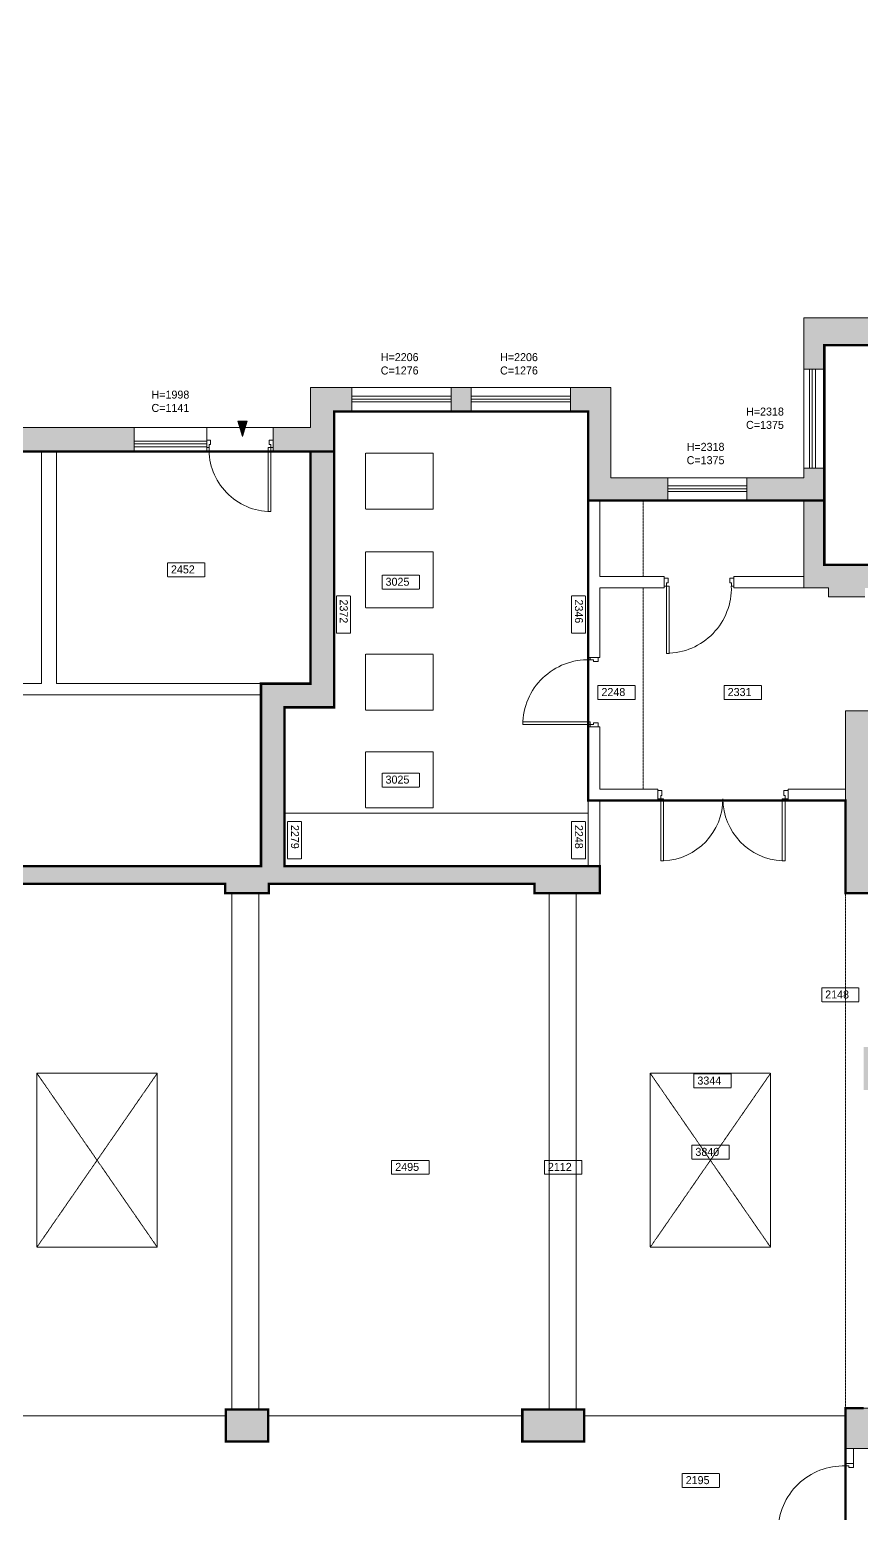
# Model space of a CAD drawing. Header units: millimetres. Extents: x 62976 to 1097852, y -110926 to 167100.
# Drawn here: x 432007 to 442392, y -17145 to 1399 of the extents above; entities that cross this region are included whole.
import ezdxf

# ---------------------------------------------------------------- set-up
doc = ezdxf.new("R2010")
doc.units = ezdxf.units.MM
doc.linetypes.add('HIDDENX2', pattern=[0.75, 0.5, -0.25])
for name, color, linetype, lineweight in [('BLOCKS', 8, 'Continuous', 15), ('Ceiling', 45, 'HIDDENX2', 15), ('Ceiling tag', 1, 'Continuous', 15), ('GIA', 84, 'Continuous', 15), ('NIA', 30, 'Continuous', 15), ('Partitions', 155, 'Continuous', 15), ('Stairs', 8, 'Continuous', 15), ('WALLS', 7, 'Continuous', 15)]:
    doc.layers.add(name, color=color, linetype=linetype, lineweight=lineweight)
doc.layers.add('Whatch', color=7, linetype='Continuous', lineweight=15, true_color=0xa8a8a8)
doc.styles.add('Century Gothic', font='GOTHIC.TTF')

# ---------------------------------------------------------------- blocks, each defined once
blk = doc.blocks.new('DOUBLE DOOR')
at = {"layer": 'BLOCKS'}
for p, q in [((-1520, -760), (-1555, -760)), ((-1555, -760), (-1555, -860)), ((-1555, -860), (-1505, -860)), ((-1520, -760), (-1520, -800)), ((-1520, -800), (-1505, -800)), ((-1505, -800), (-1505, -860)), ((-15, -800), (-15, -860)), ((0, -800), (-15, -800)), ((35, -860), (-15, -860)), ((0, -760), (35, -760)), ((0, -760), (0, -800)), ((35, -760), (35, -860))]:
    blk.add_line(p, q, dxfattribs=at)
for points in [[(-1485, -760), (-1485, 0), (-1520, 0), (-1520, -760)], [(-35, -760), (-35, 0), (0, 0), (0, -760)]]:
    blk.add_lwpolyline(points, close=True, dxfattribs=at)
for centre, start, end in [((-1521, -761), 0.0439, 87.2558), ((1, -761), 92.7442, 179.9561)]:
    blk.add_arc(centre, 761, start, end, dxfattribs=at)
blk = doc.blocks.new('DOOR 840')
at = {"layer": 'BLOCKS'}
for p, q in [((-582, 249), (-582, -591)), ((-582, -591), (-582, 249)), ((-548, 249), (-582, 249)), ((-548, -591), (-548, 248)), ((-612, -691), (-612, -591)), ((-582, -591), (-612, -591)), ((-562, -691), (-612, -691)), ((-548, -591), (-582, -591)), ((-582, -632), (-582, -591)), ((-562, -632), (-582, -632)), ((-562, -691), (-562, -632)), ((208, -632), (228, -632)), ((208, -691), (208, -632)), ((208, -691), (258, -691)), ((228, -632), (228, -591)), ((228, -591), (258, -591)), ((258, -691), (258, -591))]:
    blk.add_line(p, q, dxfattribs=at)
blk.add_arc((-586, -565), 814, 358.1575, 89.7593, dxfattribs=at)

msp = doc.modelspace()

# ---------------------------------------------------------------- hatches: boundary and pattern name
at = {"layer": 'Stairs'}
msp.add_hatch(color=256, dxfattribs=at).paths.add_polyline_path([(434721, -3493), (434605, -3493), (434664, -3685)])
at = {"layer": 'Whatch', "ltscale": 2}
h = msp.add_hatch(color=256, dxfattribs=at)
h.dxf.hatch_style = 1
h.paths.add_polyline_path([(428404, -9527), (428629, -9527), (428629, -9276), (430866, -9276), (430866, -9394), (431399, -9394), (431399, -9276), (434447, -9276), (434447, -9394), (434994, -9394), (434994, -9276), (438311, -9276), (438311, -9394), (439127, -9394), (439127, -9057), (435189, -9057), (435189, -7071), (435808, -7071), (435808, -3372), (436029, -3372), (436029, -3072), (435513, -3072), (435513, -3573), (435046, -3573), (435046, -3873), (435513, -3873), (435513, -6775), (434895, -6775), (434895, -9057), (428469, -9057), (428469, -8821), (428220, -8821), (428220, -10117), (427884, -10117), (427884, -10400), (428095, -10400), (428095, -12968), (427555, -13159), (427673, -13482), (427851, -13416), (427910, -13574), (428128, -13502), (428114, -15726), (427779, -15851), (427930, -16259), (428071, -16207), (428629, -16207), (428629, -15805), (428404, -15805)])
h.paths.add_polyline_path([(429157, -6051), (428806, -6051), (428806, -6775), (428220, -6775), (428220, -7136), (428469, -7136), (428469, -6913), (429157, -6913)], flags=17)
h.paths.add_polyline_path([(429157, -3873), (433312, -3873), (433312, -3573), (428806, -3573), (428806, -4301), (428916, -4301), (429157, -4301)], flags=17)
h.paths.add_polyline_path([(437519, -3072), (437269, -3072), (437269, -3372), (437519, -3372)], flags=17)
h.paths.add_polyline_path([(439265, -3072), (438759, -3072), (438759, -3372), (438982, -3372), (438982, -4486), (439975, -4486), (439975, -4203), (439265, -4203)])
h.paths.add_polyline_path([(446161, -5290), (446161, -5578), (442436, -5578), (442436, -5690), (441981, -5690), (441981, -5578), (441673, -5578), (441673, -4486), (440962, -4486), (440962, -4203), (441673, -4203), (441673, -4083), (441930, -4083), (441930, -5290)])
h.paths.add_polyline_path([(445034, 1116), (446280, 1116), (446280, 1399), (444685, 1399), (444685, -2204), (441673, -2204), (441673, -2846), (441930, -2846), (441930, -2543), (445034, -2543)])
h.paths.add_polyline_path([(448647, 1399), (447318, 1399), (447318, 1116), (447356, 1116), (447356, 845), (447691, 845), (447691, 1116), (448647, 1116)])
h.paths.add_polyline_path([(451094, 1399), (449241, 1399), (449241, 1116), (450745, 1116), (450745, -1469), (451094, -1469)])
h.paths.add_polyline_path([(451117, -2754), (451590, -2754), (451590, -2451), (450745, -2451), (450745, -5409), (450924, -5409), (450924, -5530), (451188, -5530), (451188, -5022), (451117, -5022)])
h.paths.add_polyline_path([(452511, -2451), (452119, -2451), (452119, -2754), (452511, -2754)])
h.paths.add_polyline_path([(453406, -2451), (453040, -2451), (453040, -2754), (453406, -2754)])
h.paths.add_polyline_path([(459988, -2451), (453935, -2451), (453935, -2754), (459686, -2754), (459686, -3789), (459988, -3789)])
h.paths.add_polyline_path([(459988, -4655), (459686, -4655), (459686, -4978), (459567, -4978), (459567, -5478), (459686, -5478), (459686, -5924), (459988, -5924)])
h.paths.add_polyline_path([(459988, -7657), (459686, -7657), (459686, -8078), (459567, -8078), (459567, -8585), (459686, -8585), (459686, -8888), (459988, -8888)])
h.paths.add_polyline_path([(459988, -10621), (459686, -10621), (459686, -10889), (459567, -10889), (459567, -11685), (459686, -11685), (459686, -11909), (459988, -11909)])
h.paths.add_polyline_path([(457441, -11303), (457204, -11303), (457204, -11567), (457441, -11567)])
h.paths.add_polyline_path([(454545, -11303), (454308, -11303), (454308, -11567), (454545, -11567)])
h.paths.add_polyline_path([(451188, -11432), (450872, -11432), (450872, -11852), (451188, -11852)])
h.paths.add_polyline_path([(451188, -8317), (450890, -8317), (450890, -8589), (451188, -8589)])
h.paths.add_polyline_path([(449028, -7115), (448687, -7115), (448687, -7446), (449028, -7446)])
h.paths.add_polyline_path([(446286, -8317), (446051, -8317), (446051, -8580), (446286, -8580)])
h.paths.add_polyline_path([(442642, -8184), (442517, -8184), (442517, -7115), (442194, -7115), (442194, -9394), (442517, -9394), (442517, -8682), (442642, -8682)])
h.paths.add_polyline_path([(442753, -11654), (446036, -11654), (446036, -11757), (446286, -11757), (446286, -11654), (449028, -11654), (449028, -11448), (442753, -11448), (442753, -11317), (442420, -11317), (442420, -11852), (442753, -11852)])
h.paths.add_polyline_path([(431396, -15847), (430866, -15847), (430866, -16248), (431396, -16248)], flags=17)
h.paths.add_polyline_path([(434985, -15847), (434455, -15847), (434455, -16248), (434985, -16248)], flags=17)
h.paths.add_polyline_path([(438932, -15847), (438159, -15847), (438159, -16248), (438932, -16248)], flags=17)
h.paths.add_polyline_path([(442578, -15832), (442194, -15832), (442194, -16333), (442578, -16333)])
h.paths.add_polyline_path([(446286, -14539), (446036, -14539), (446036, -14806), (446286, -14806)])
h.paths.add_polyline_path([(445203, -17657), (444925, -17657), (444925, -17923), (445203, -17923)])
h.paths.add_polyline_path([(448235, -17657), (447987, -17657), (447987, -17923), (448235, -17923)])
h.paths.add_polyline_path([(451274, -17211), (450997, -17211), (450997, -18336), (451274, -18336)])
h.paths.add_polyline_path([(451149, -14539), (450895, -14539), (450895, -14806), (451149, -14806)])
h.paths.add_polyline_path([(454506, -14526), (454269, -14526), (454269, -14806), (454506, -14806)])
h.paths.add_polyline_path([(454328, -17510), (454091, -17510), (454091, -17780), (454328, -17780)], flags=17)
h.paths.add_polyline_path([(457356, -17471), (457421, -17471), (457421, -17211), (456875, -17211), (456875, -18116), (457356, -18116)], flags=17)
h.paths.add_polyline_path([(460094, -17115), (460061, -17115), (460061, -16740), (459751, -16740), (459751, -17421), (459857, -17421), (459857, -20401), (457421, -20401), (457421, -20314), (457165, -20314), (457165, -20401), (454303, -20401), (454303, -21584), (454091, -21584), (454091, -21933), (454466, -21933), (454466, -20564), (460034, -20564), (460034, -20393), (460094, -20393), (460094, -20209), (460034, -20209), (460034, -17299), (460094, -17299)])
h.paths.add_polyline_path([(457625, -14626), (457624, -14626), (457624, -14526), (456974, -14526), (456974, -14806), (457625, -14806)])
h.paths.add_polyline_path([(459751, -14526), (458494, -14526), (458494, -14626), (458494, -14806), (459751, -14806)])
h.paths.add_polyline_path([(459988, -13692), (459751, -13692), (459751, -15141), (460061, -15141), (460061, -14647), (460094, -14647), (460094, -14489), (459988, -14489)])
h.paths.add_polyline_path([(442229, -21654), (437903, -21654), (437903, -17754), (438851, -17754), (438851, -17923), (439120, -17923), (439120, -17754), (442758, -17754), (442758, -17548), (437702, -17548), (437702, -21912), (440730, -21912), (440730, -21971), (442229, -21971)])
h.paths.add_polyline_path([(439112, -26283), (439060, -26283), (439060, -23877), (439116, -23877), (439116, -23693), (439436, -23693), (439436, -23480), (438853, -23480), (438853, -26283), (438742, -26283), (438742, -26708), (438853, -26708), (438853, -29246), (439060, -29246), (439060, -26708), (439112, -26708)])
h.paths.add_polyline_path([(442769, -26431), (442147, -26431), (442147, -26361), (442077, -26361), (442077, -26283), (441893, -26283), (441893, -26708), (442077, -26708), (442077, -26629), (442769, -26629)])
h.paths.add_polyline_path([(445203, -21669), (444925, -21669), (444925, -21933), (445203, -21933)])
h.paths.add_polyline_path([(448259, -21669), (448012, -21669), (448012, -21933), (448259, -21933)])
h.paths.add_polyline_path([(451290, -21650), (451063, -21650), (451063, -21933), (451290, -21933)])

# ---------------------------------------------------------------- linework, layer by layer
at = {"layer": 'BLOCKS'}
for p, q in [((441746, -2846), (441746, -4083)), ((441779, -4083), (441779, -2846)), ((441818, -4083), (441818, -2846)), ((441930, -4083), (441930, -2846)), ((436029, -3183), (437269, -3183)), ((436029, -3218), (437269, -3218)), ((436029, -3253), (437269, -3253)), ((437519, -3183), (438759, -3183)), ((437519, -3218), (438759, -3218)), ((437519, -3253), (438759, -3253)), ((436029, -3372), (437269, -3372)), ((437519, -3372), (438759, -3372)), ((435046, -3573), (434219, -3573)), ((434219, -3743), (433312, -3743)), ((434219, -3778), (433312, -3778)), ((434219, -3813), (433312, -3813)), ((434219, -3873), (433312, -3873)), ((439975, -4304), (440962, -4304)), ((439975, -4339), (440962, -4339)), ((439975, -4374), (440962, -4374)), ((439975, -4486), (440962, -4486))]:
    msp.add_line(p, q, dxfattribs=at)
at = {"layer": 'BLOCKS', "ltscale": 2}
msp.add_line((434219, -3873), (434219, -3573), dxfattribs=at)
at = {"layer": 'Ceiling'}
for p, q in [((436201, -3896), (436201, -4596)), ((436201, -3896), (437045, -3896)), ((437045, -4596), (437045, -3896)), ((436201, -4596), (437045, -4596)), ((436201, -5127), (436201, -5827)), ((436201, -5127), (437045, -5127)), ((437045, -5827), (437045, -5127)), ((436201, -5827), (437045, -5827)), ((436201, -6408), (436201, -7108)), ((436201, -6408), (437045, -6408)), ((437045, -7108), (437045, -6408)), ((436201, -7108), (437045, -7108)), ((436201, -7626), (436201, -8326)), ((436201, -7626), (437045, -7626)), ((437045, -8326), (437045, -7626)), ((436201, -8326), (437045, -8326)), ((435189, -8394), (438982, -8394)), ((434532, -15847), (434532, -9394)), ((434870, -15847), (434870, -9394)), ((438493, -15847), (438493, -9394)), ((438831, -15847), (438831, -9394)), ((432097, -13819), (432097, -11645)), ((432097, -11645), (433600, -11645)), ((432097, -11645), (433600, -13819)), ((432097, -13819), (433600, -11645)), ((433600, -13819), (433600, -11645)), ((439756, -11645), (441259, -11645)), ((439756, -13819), (439756, -11645)), ((439756, -11645), (441259, -13819)), ((439756, -13819), (441259, -11645)), ((441259, -13819), (441259, -11645)), ((433600, -13819), (432097, -13819)), ((441259, -13819), (439756, -13819)), ((431396, -15925), (434455, -15925)), ((434985, -15925), (438159, -15925)), ((438932, -15925), (442194, -15925)), ((442194, -16552), (442194, -17328))]:
    msp.add_line(p, q, dxfattribs=at)
at = {"layer": 'Ceiling', "ltscale": 2}
for p, q in [((439668, -5437), (439668, -4486)), ((439668, -8092), (439668, -5578)), ((438982, -7316), (438982, -6446)), ((442194, -9394), (442194, -15832))]:
    msp.add_line(p, q, dxfattribs=at)
at = {"layer": 'Ceiling'}
for points in [[(433727, -5265), (434194, -5265), (434194, -5439), (433727, -5439)], [(436407, -5418), (436874, -5418), (436874, -5593), (436407, -5593)], [(436011, -5678), (436011, -6145), (435837, -6145), (435837, -5678)], [(438948, -5678), (438948, -6145), (438774, -6145), (438774, -5678)], [(439102, -6798), (439569, -6798), (439569, -6972), (439102, -6972)], [(440678, -6798), (441145, -6798), (441145, -6972), (440678, -6972)], [(436407, -7892), (436874, -7892), (436874, -8067), (436407, -8067)], [(435402, -8497), (435402, -8963), (435227, -8963), (435227, -8497)], [(438948, -8497), (438948, -8963), (438774, -8963), (438774, -8497)], [(441897, -10578), (442363, -10578), (442363, -10753), (441897, -10753)], [(440301, -11653), (440767, -11653), (440767, -11828), (440301, -11828)], [(440276, -12545), (440743, -12545), (440743, -12719), (440276, -12719)], [(436527, -12733), (436994, -12733), (436994, -12907), (436527, -12907)], [(438434, -12733), (438901, -12733), (438901, -12907), (438434, -12907)], [(440154, -16647), (440621, -16647), (440621, -16822), (440154, -16822)]]:
    msp.add_lwpolyline(points, close=True, dxfattribs=at)
at = {"layer": 'GIA', "ltscale": 2}
msp.add_lwpolyline([(459751, -17421, 30, 30, 0), (459751, -14526, 30, 30, 0), (459737, -11909, 30, 30, 0), (459686, -11909, 30, 30, 0), (459686, -10621, 30, 30, 0), (459686, -2754, 30, 30, 0), (450954, -2754, 30, 30, 0), (450954, -1469, 30, 30, 0), (450745, -1469, 30, 30, 0), (450745, 1116, 30, 30, 0), (445034, 1116, 30, 30, 0), (445034, -2543, 30, 30, 0), (441930, -2543, 30, 30, 0), (441930, -4486, 30, 30, 0), (438982, -4486, 30, 30, 0), (438982, -3372, 30, 30, 0), (435808, -3372, 30, 30, 0), (435808, -3873, 30, 30, 0), (429157, -3873, 30, 30, 0)], format="xyseb", dxfattribs=at)
at = {"layer": 'NIA', "ltscale": 2, "const_width": 30}
for points in [[(447356, 1116), (445034, 1116), (445034, -2543), (441930, -2543), (441930, -5290), (446161, -5290), (446161, -5434), (448482, -5434), (448482, -1132), (450745, -1132), (450745, 1116), (447691, 1116), (447691, 845), (447356, 845)], [(434455, -15847), (434985, -15847), (434985, -16248), (434455, -16248)], [(438159, -15847), (438932, -15847), (438932, -16248), (438159, -16248)]]:
    msp.add_lwpolyline(points, close=True, dxfattribs=at)
at = {"layer": 'NIA', "ltscale": 2}
for points in [[(442517, -9394, 30, 30, 0), (442194, -9394, 30, 30, 0), (442194, -8234, 30, 30, 0), (438982, -8234, 30, 30, 0), (438982, -3372, 30, 30, 0), (435808, -3372, 30, 30, 0), (435808, -7071, 30, 30, 0), (435189, -7071, 30, 30, 0), (435189, -9057, 30, 30, 0), (439127, -9057, 30, 30, 0), (439127, -9394, 30, 30, 0), (438311, -9394, 30, 30, 0), (438311, -9276, 30, 30, 0), (434994, -9276, 30, 30, 0), (434994, -9394, 30, 30, 0), (434447, -9394, 30, 30, 0), (434447, -9276, 30, 30, 0), (431399, -9276, 30, 30, 0)], [(442194, -17548, 30, 30, 0), (442194, -15832, 30, 30, 0), (442420, -15832, 30, 30, 0)]]:
    msp.add_lwpolyline(points, format="xyseb", dxfattribs=at)
at = {"layer": 'NIA', "ltscale": 2, "const_width": 30}
msp.add_lwpolyline([(435513, -3873), (429157, -3873), (429157, -4301), (428916, -4301), (428916, -6051), (429157, -6051), (429157, -6913), (428469, -6913), (428469, -7136), (428338, -7136), (428338, -8821), (428469, -8821), (428469, -9057), (434895, -9057), (434895, -6775), (435513, -6775), (435513, -3873)], dxfattribs=at)
at = {"layer": 'Partitions'}
for p, q in [((432155, -3873), (432155, -6775)), ((432343, -3873), (432343, -6775)), ((438982, -4486), (438982, -6446)), ((439127, -5437), (439127, -4486)), ((439127, -5437), (439928, -5437)), ((439928, -5437), (439928, -5578)), ((440798, -5437), (441673, -5437)), ((440798, -5437), (440798, -5578)), ((439127, -6446), (439127, -5578)), ((439928, -5578), (439127, -5578)), ((441673, -5578), (440798, -5578)), ((439127, -6446), (438982, -6446)), ((432155, -6775), (429157, -6775)), ((434895, -6775), (432343, -6775)), ((429157, -6913), (434895, -6913)), ((438982, -9057), (438982, -7316)), ((439127, -7316), (438982, -7316)), ((439127, -8092), (439127, -7316)), ((439851, -8092), (439127, -8092)), ((439851, -8092), (439851, -8234)), ((442194, -8092), (441477, -8092)), ((441477, -8234), (441477, -8092)), ((439127, -9057), (439127, -8234)), ((439851, -8234), (439127, -8234)), ((442194, -8234), (441477, -8234)), ((442194, -16333), (442194, -16552)), ((442294, -16572), (442294, -16333))]:
    msp.add_line(p, q, dxfattribs=at)
at = {"layer": 'Stairs'}
for p, q in [((434721, -3493), (434605, -3493)), ((434605, -3493), (434664, -3685)), ((434721, -3493), (434664, -3685))]:
    msp.add_line(p, q, dxfattribs=at)
at = {"layer": 'WALLS'}
for p, q in [((441930, -2846), (441930, -2543)), ((441930, -2543), (445034, -2543)), ((441673, -2846), (441930, -2846)), ((435808, -7071), (435808, -3372)), ((435808, -3372), (436029, -3372)), ((437269, -3372), (437519, -3372)), ((438759, -3372), (438982, -3372)), ((438982, -3372), (438982, -4486)), ((433312, -3873), (429157, -3873)), ((435513, -3873), (435046, -3873)), ((435513, -3873), (435513, -6775)), ((439975, -4486), (439975, -4203)), ((440962, -4203), (440962, -4486)), ((441930, -4083), (441673, -4083)), ((441930, -4083), (441930, -5283)), ((441673, -4486), (440962, -4486)), ((441930, -5290), (446161, -5290)), ((434895, -9057), (434895, -6775)), ((435513, -6775), (434895, -6775)), ((435189, -9057), (435189, -7071)), ((435189, -7071), (435808, -7071)), ((442194, -7115), (442194, -9394)), ((442194, -7115), (442517, -7115)), ((428469, -9057), (434895, -9057)), ((435189, -9057), (439127, -9057)), ((439127, -9394), (439127, -9057)), ((431399, -9276), (434447, -9276)), ((434447, -9394), (434447, -9276)), ((434994, -9394), (434447, -9394)), ((434994, -9394), (434994, -9276)), ((434994, -9276), (438311, -9276)), ((438311, -9276), (438311, -9394)), ((438311, -9394), (439127, -9394)), ((434455, -16248), (434455, -15847)), ((434985, -16248), (434985, -15847)), ((438159, -16248), (438159, -15847)), ((438932, -16248), (438932, -15847))]:
    msp.add_line(p, q, dxfattribs=at)
at = {"layer": 'WALLS', "ltscale": 2}
for p, q in [((436029, -3372), (436029, -3072)), ((437269, -3372), (437269, -3072)), ((437519, -3372), (437519, -3072)), ((438759, -3372), (438759, -3072)), ((433312, -3873), (433312, -3573)), ((435046, -3873), (435046, -3573)), ((439975, -4486), (438982, -4486)), ((441981, -5578), (441673, -5578)), ((441981, -5690), (441981, -5578)), ((442436, -5690), (441981, -5690)), ((442194, -9394), (442517, -9394)), ((434455, -15847), (434985, -15847)), ((438159, -15847), (438932, -15847)), ((442194, -15832), (442194, -16333)), ((442194, -15832), (442578, -15832)), ((434455, -16248), (434985, -16248)), ((438159, -16248), (438932, -16248)), ((442194, -16333), (442578, -16333))]:
    msp.add_line(p, q, dxfattribs=at)
at = {"layer": 'Whatch'}
for p, q in [((441673, -2204), (444685, -2204)), ((441673, -4203), (441673, -2204)), ((435513, -3072), (435513, -3573)), ((435513, -3072), (439265, -3072)), ((439265, -3072), (439265, -4203)), ((434219, -3573), (428806, -3573)), ((435513, -3573), (435046, -3573)), ((439265, -4203), (441673, -4203)), ((441673, -5578), (441673, -4486))]:
    msp.add_line(p, q, dxfattribs=at)

# ---------------------------------------------------------------- block references
at = {"layer": 'BLOCKS', "rotation": 180}
for name, p, xscale, yscale, zscale in [('DOOR 840', (434464, -4387), 0.9505747126436113, 0.9505747126436113, 0.9505747126436113), ('DOUBLE DOOR', (439887, -8991), 1.02248183202065, 1.02248183202065, 1.02248183202065)]:
    msp.add_blockref(name, p, dxfattribs=dict(at, xscale=xscale, yscale=yscale, zscale=zscale))
at = {"layer": 'BLOCKS', "xscale": -1, "rotation": 180}
msp.add_blockref('DOOR 840', (440541, -6147), dxfattribs=at)
at = {"layer": 'BLOCKS', "rotation": 90}
for p in [(438414, -6704), (441603, -16780)]:
    msp.add_blockref('DOOR 840', p, dxfattribs=at)

# ---------------------------------------------------------------- texts
at = {"layer": 'Ceiling', "char_height": 100, "width": 730.14, "attachment_point": 1, "style": 'Century Gothic'}
for s, insert in [('2452', (433771, -5297)), ('3025', (436451, -5451)), ('2248', (439147, -6830)), ('2331', (440723, -6830)), ('3025', (436451, -7924)), ('2148', (441941, -10610)), ('3344', (440345, -11686)), ('3840', (440320, -12577)), ('2495', (436572, -12765)), ('2112', (438478, -12765)), ('2195', (440199, -16680))]:
    msp.add_mtext(s, dxfattribs=dict(at, insert=insert))
at = {"layer": 'Ceiling', "char_height": 100, "width": 730.14, "attachment_point": 1, "rotation": 270, "style": 'Century Gothic'}
for s, insert in [('2372', (435979, -5723)), ('2346', (438916, -5723)), ('2279', (435370, -8541)), ('2248', (438916, -8541))]:
    msp.add_mtext(s, dxfattribs=dict(at, insert=insert))
at = {"layer": 'Ceiling tag', "char_height": 100, "width": 730.14, "attachment_point": 1, "style": 'Century Gothic'}
for s, insert in [('H=2206\\PC=1276', (436391, -2644)), ('H=2206\\PC=1276', (437881, -2644)), ('H=1998\\PC=1141', (433528, -3112)), ('H=2318\\PC=1375', (440953, -3324)), ('H=2318\\PC=1375', (440211, -3765))]:
    msp.add_mtext(s, dxfattribs=dict(at, insert=insert))

doc.saveas('drawing.dxf')
